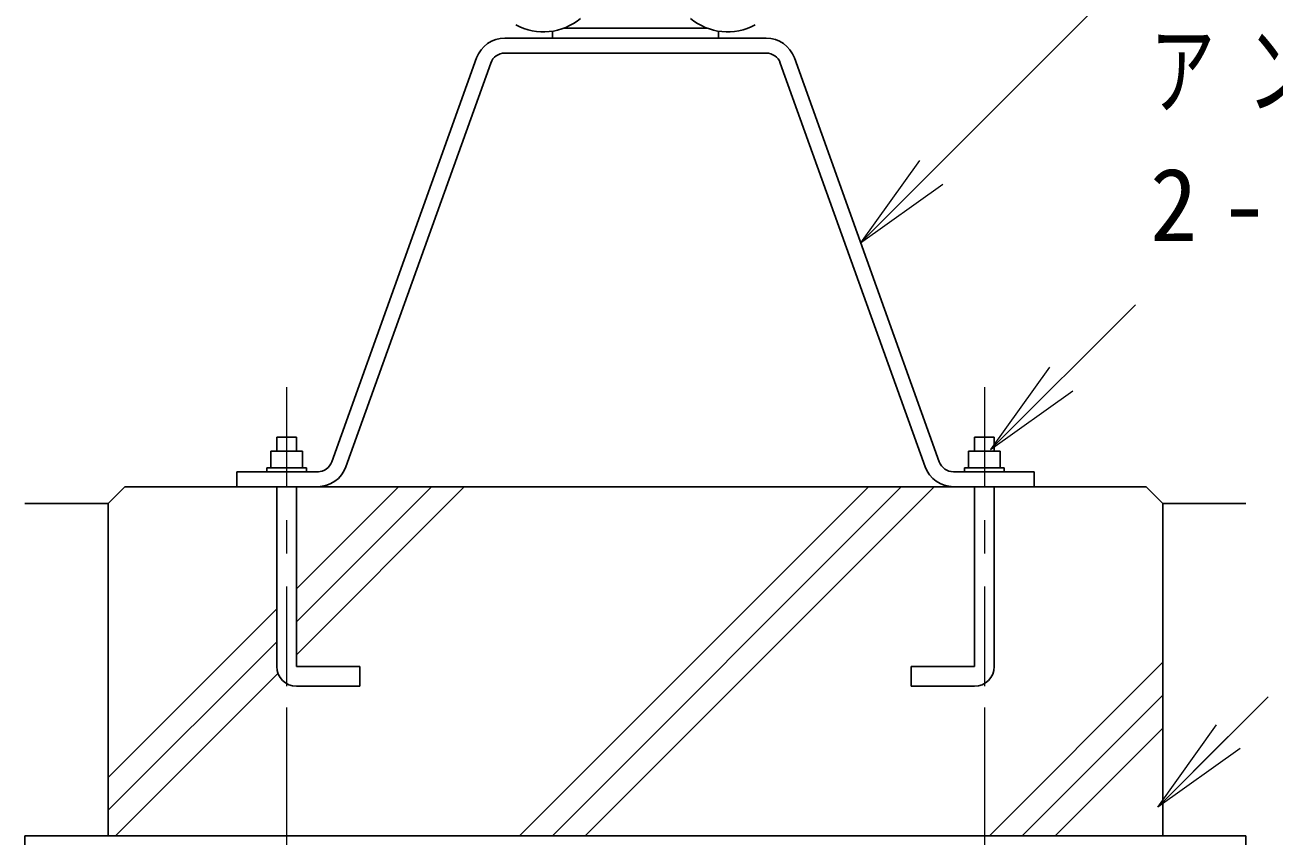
# Model space of a CAD drawing. Units: millimetres on the paper, scale 1:20. Extents: x -365 to 12, y -40 to 257.
# Drawn here: x -135.17 to -97.55, y 89.14 to 113.55 of the extents above; entities that cross this region are included whole.
import ezdxf

# ---------------------------------------------------------------- set-up
doc = ezdxf.new("R2010")
doc.units = ezdxf.units.MM
doc.linetypes.add('USER2', pattern=[6, 3, -1, 1, -1])
doc.layers.add('CLASS1', color=7, linetype='Continuous', lineweight=25)
doc.styles.add('ＭＳ ゴシック', font='')
doc.styles.get('ＭＳ ゴシック').set_extended_font_data('MS Gothic')

# ---------------------------------------------------------------- blocks, each defined once
blk = doc.blocks.new('open_arrow')
at = {"color": 0, "linetype": 'Continuous', "lineweight": -2}
blk.add_lwpolyline([(7.5, 1.25), (0, 0), (7.5, -1.25)], dxfattribs=at)

msp = doc.modelspace()

# ---------------------------------------------------------------- linework, layer by layer
at = {"layer": 'CLASS1', "lineweight": 13}
for p, q in [((-110.021, 106.993), (-102.338, 114.689)), ((-106.109, 100.77), (-101.753, 105.126)), ((-126.998, 96.575), (-123.93, 99.643)), ((-126.998, 95.585), (-122.94, 99.643)), ((-126.998, 94.595), (-121.95, 99.643)), ((-120.288, 89.143), (-109.788, 99.643)), ((-119.298, 89.143), (-108.798, 99.643)), ((-118.308, 89.143), (-107.808, 99.643)), ((-132.673, 90.9), (-127.598, 95.975)), ((-132.673, 89.91), (-127.598, 94.985)), ((-106.146, 89.143), (-100.923, 94.366)), ((-132.45, 89.143), (-127.56, 94.033)), ((-105.156, 89.143), (-100.923, 93.376)), ((-97.757, 93.325), (-101.076, 90.006)), ((-127.298, 93.003), (-127.298, 71.643)), ((-106.298, 93.003), (-106.298, 71.643)), ((-104.166, 89.143), (-100.923, 92.386)), ((-101.076, 90.006), (-99.308, 92.481)), ((-101.076, 90.006), (-98.955, 92.128)), ((-98.601, 91.774), (-101.076, 90.006))]:
    msp.add_line(p, q, dxfattribs=at)
at = {"layer": 'CLASS1'}
for p, q in [((-119.298, 113.152), (-119.298, 113.363)), ((-118.959, 113.452), (-114.637, 113.452)), ((-114.298, 113.152), (-114.298, 113.363)), ((-120.732, 113.152), (-112.863, 113.152)), ((-125.941, 100.399), (-121.579, 112.556)), ((-120.732, 112.702), (-112.863, 112.702)), ((-107.655, 100.399), (-112.016, 112.556)), ((-125.517, 100.247), (-121.156, 112.404)), ((-108.078, 100.247), (-112.44, 112.404)), ((-126.998, 101.143), (-127.598, 101.143)), ((-127.598, 101.143), (-127.598, 100.717)), ((-126.998, 101.143), (-126.998, 100.717)), ((-106.598, 101.143), (-106.598, 100.717)), ((-106.598, 101.143), (-105.998, 101.143)), ((-105.998, 101.143), (-105.998, 100.717)), ((-126.823, 100.717), (-127.773, 100.717)), ((-127.773, 100.717), (-127.773, 100.217)), ((-126.823, 100.717), (-126.823, 100.217)), ((-106.773, 100.717), (-105.823, 100.717)), ((-106.773, 100.717), (-106.773, 100.217)), ((-105.823, 100.717), (-105.823, 100.217)), ((-128.798, 100.102), (-126.343, 100.102)), ((-128.798, 100.102), (-128.798, 99.652)), ((-126.698, 100.217), (-127.898, 100.217)), ((-127.898, 100.217), (-127.898, 100.102)), ((-126.698, 100.217), (-126.698, 100.102)), ((-107.231, 100.102), (-104.798, 100.102)), ((-106.898, 100.217), (-105.698, 100.217)), ((-106.898, 100.217), (-106.898, 100.102)), ((-106.774, 100.102), (-105.822, 100.102)), ((-105.698, 100.217), (-105.698, 100.102)), ((-104.798, 100.102), (-104.798, 99.652)), ((-132.673, 99.143), (-132.173, 99.643)), ((-132.173, 99.643), (-101.423, 99.643)), ((-128.798, 99.652), (-126.364, 99.652)), ((-127.598, 99.643), (-127.598, 94.243)), ((-126.998, 99.643), (-126.998, 94.243)), ((-124.548, 99.643), (-124.335, 99.643)), ((-104.798, 99.652), (-107.231, 99.652)), ((-106.598, 99.643), (-106.598, 94.243)), ((-105.998, 99.643), (-105.998, 94.243)), ((-100.923, 99.143), (-101.423, 99.643)), ((-135.173, 99.143), (-132.673, 99.143)), ((-132.673, 89.143), (-132.673, 99.143)), ((-100.923, 99.143), (-98.423, 99.143)), ((-100.923, 89.143), (-100.923, 99.143)), ((-125.098, 94.243), (-126.998, 94.243)), ((-125.098, 94.243), (-125.098, 93.643)), ((-108.498, 94.243), (-108.498, 93.643)), ((-108.498, 94.243), (-106.598, 94.243)), ((-125.098, 93.643), (-126.998, 93.643)), ((-108.498, 93.643), (-106.598, 93.643)), ((-135.173, 84.143), (-135.173, 89.143)), ((-135.173, 89.143), (-98.423, 89.143)), ((-98.423, 84.143), (-98.423, 89.143))]:
    msp.add_line(p, q, dxfattribs=at)
at = {"layer": 'CLASS1', "linetype": 'USER2', "lineweight": 13}
for p, q in [((-127.298, 102.643), (-127.298, 92.081)), ((-106.298, 102.643), (-106.298, 92.081))]:
    msp.add_line(p, q, dxfattribs=at)
at = {"layer": 'CLASS1'}
for centre, radius, start, end in [((-119.569, 115.092), 1.75, 241.6846, 309.7151), ((-114.026, 115.092), 1.75, 230.2849, 298.3153), ((-120.732, 112.252), 0.9, 90, 160.2233), ((-112.863, 112.252), 0.9, 19.7767, 90), ((-120.732, 112.252), 0.45, 90, 160.2233), ((-112.863, 112.252), 0.45, 19.7767, 90), ((-126.364, 100.552), 0.45, 270, 340.2233), ((-126.364, 100.552), 0.9, 270, 340.2233), ((-107.231, 100.552), 0.9, 199.7767, 270), ((-107.231, 100.552), 0.45, 199.7767, 270), ((-126.998, 94.243), 0.6, 180, 270), ((-106.598, 94.243), 0.6, 270, 0)]:
    msp.add_arc(centre, radius, start, end, dxfattribs=at)

# ---------------------------------------------------------------- block references
at = {"layer": 'CLASS1', "lineweight": 13}
for p, xscale, yscale, rotation in [((-110.021, 106.993), 0.4, 0.4, 45), ((-106.109, 100.77), 0.4, 0.4, 45), ((-97.757, 93.325), 0.001, 0.001, 225)]:
    msp.add_blockref('open_arrow', p, dxfattribs=dict(at, xscale=xscale, yscale=yscale, rotation=rotation))

# ---------------------------------------------------------------- texts
at = {"layer": 'CLASS1', "char_height": 2.199, "attachment_point": 4, "style": 'ＭＳ ゴシック'}
for s, insert in [('\\T1.5;\\W0.65;アンカーボルト', (-101.308, 112.126)), ('\\T1.5;\\W0.95;2-M1２X１５０L', (-101.308, 108.126))]:
    msp.add_mtext(s, dxfattribs=dict(at, insert=insert))

doc.saveas('drawing.dxf')
